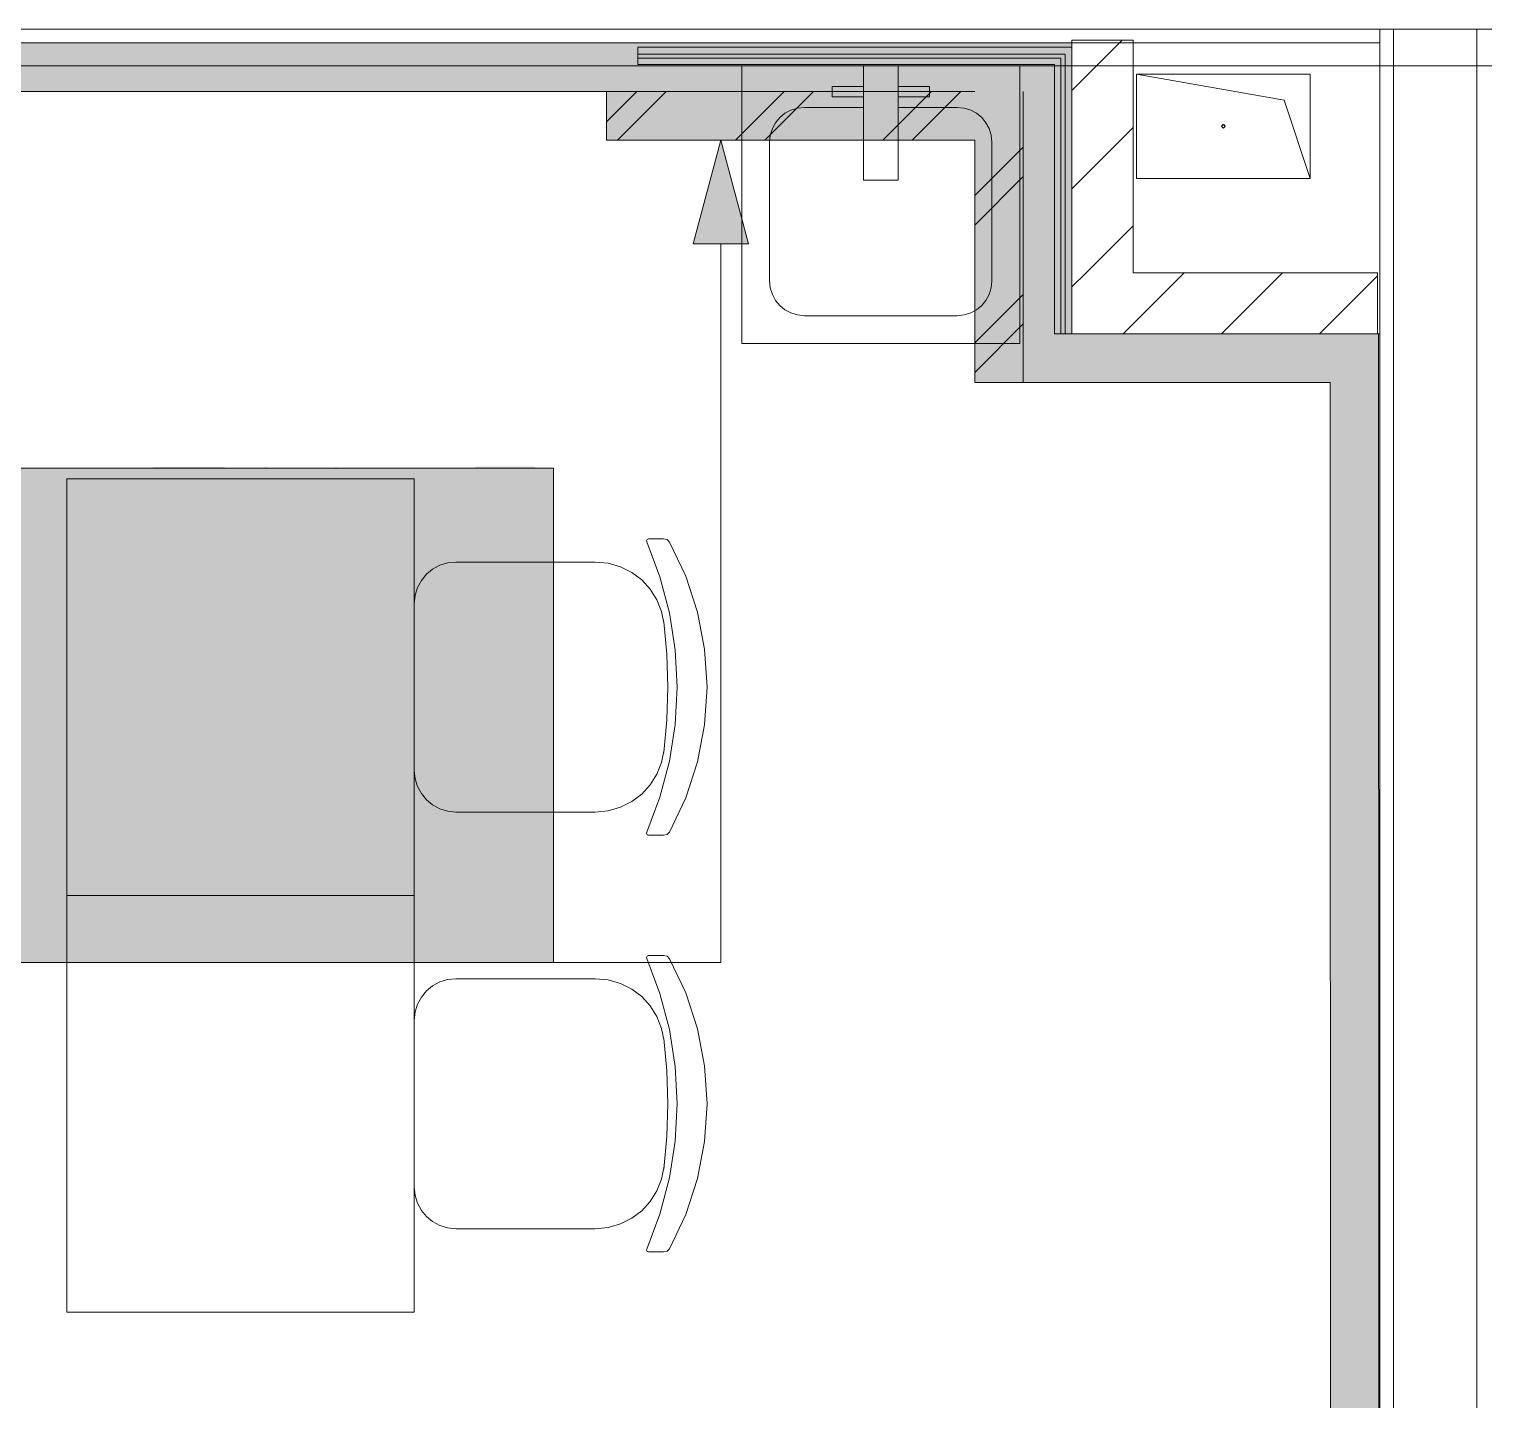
# Model space of a CAD drawing. Header units: millimetres. Extents: x 0 to 1189, y 0 to 841.
# Drawn here: x 528.23 to 549.18, y 351.66 to 371.4 of the extents above; entities that cross this region are included whole.
import ezdxf

# ---------------------------------------------------------------- set-up
doc = ezdxf.new("R2010")
doc.units = ezdxf.units.MM

msp = doc.modelspace()

# ---------------------------------------------------------------- hatches: boundary and pattern name
at = {"true_color": 0xf1d696}
h = msp.add_hatch(color=41, dxfattribs=at)
h.dxf.hatch_style = 2
h.paths.add_polyline_path([(465.358711, 370.498337), (465.358711, 371.198338), (542.546829, 371.198338), (542.546829, 370.498337)])
h = msp.add_hatch(color=41, dxfattribs=at)
h.dxf.hatch_style = 2
h.paths.add_polyline_path([(542.546829, 370.498337), (542.546829, 371.198338), (543.24683, 371.198338)])
h = msp.add_hatch(color=41, dxfattribs=at)
h.dxf.hatch_style = 2
h.paths.add_polyline_path([(542.546829, 370.498337), (543.24683, 371.198338), (543.24683, 370.498337)])
at = {"true_color": 0xfd8379}
h = msp.add_hatch(color=11, dxfattribs=at)
h.dxf.hatch_style = 2
h.paths.add_polyline_path([(541.846828, 370.498337), (541.846828, 369.798336), (536.54682, 369.798336), (536.54682, 370.498337)])
h = msp.add_hatch(color=11, dxfattribs=at)
h.dxf.hatch_style = 2
h.paths.add_polyline_path([(542.546829, 366.30833), (541.846828, 366.30833), (541.846828, 370.498337), (542.546829, 370.498337)])
at = {"true_color": 0xf1d696}
h = msp.add_hatch(color=41, dxfattribs=at)
h.dxf.hatch_style = 2
h.paths.add_polyline_path([(542.546829, 370.498337), (543.24683, 370.498337), (543.24683, 367.008331), (542.546829, 367.008331)])
at = {"true_color": 0x0077b0}
h = msp.add_hatch(color=144, dxfattribs=at)
h.dxf.hatch_style = 2
h.paths.add_polyline_path([(538.192822, 369.798336), (538.591823, 368.305333), (537.792822, 368.305333)])
at = {"true_color": 0xf1d696}
h = msp.add_hatch(color=41, dxfattribs=at)
h.dxf.hatch_style = 2
h.paths.add_polyline_path([(543.24683, 367.008331), (542.546829, 366.30833), (542.546829, 367.008331)])
h = msp.add_hatch(color=41, dxfattribs=at)
h.dxf.hatch_style = 2
h.paths.add_polyline_path([(543.24683, 367.008331), (543.24683, 366.30833), (542.546829, 366.30833)])
h = msp.add_hatch(color=41, dxfattribs=at)
h.dxf.hatch_style = 2
h.paths.add_polyline_path([(543.24683, 366.30833), (543.24683, 367.008331), (546.961836, 367.008331), (546.961836, 366.30833)])
at = {"true_color": 0xdcd214}
h = msp.add_hatch(color=52, dxfattribs=at)
h.dxf.hatch_style = 2
h.paths.add_polyline_path([(547.661837, 367.008331), (546.961836, 366.30833), (546.961836, 367.008331)])
h = msp.add_hatch(color=52, dxfattribs=at)
h.dxf.hatch_style = 2
h.paths.add_polyline_path([(546.961836, 366.30833), (547.661837, 367.008331), (547.661837, 366.30833)])
h = msp.add_hatch(color=52, dxfattribs=at)
h.dxf.hatch_style = 2
h.paths.add_polyline_path([(546.961836, 366.30833), (547.661837, 366.30833), (547.676837, 314.604251), (546.976836, 314.604251)])
at = {"true_color": 0xffffff}
h = msp.add_hatch(color=7, dxfattribs=at)
h.dxf.hatch_style = 2
h.paths.add_polyline_path([(504.24177, 365.075328), (535.785819, 365.075328), (535.785819, 357.957318), (504.24177, 357.957318)])
at = {"true_color": 0x0077b0}
h = msp.add_hatch(color=144, dxfattribs=at)
h.dxf.hatch_style = 2
h.paths.add_polyline_path([(530.027265, 365.092329), (531.037642, 365.092329), (531.111367, 365.066766), (531.13631, 364.990354), (531.13631, 363.172997), (531.111367, 363.098239), (531.037642, 363.07433), (530.96123, 363.098239), (530.935667, 363.172997), (530.935667, 364.888931), (530.128688, 364.888931), (530.128688, 363.172997), (530.103401, 363.098239), (530.027265, 363.07433), (529.951128, 363.098239), (529.925841, 363.172997), (529.925841, 364.990354), (529.951128, 365.066766)])
h = msp.add_hatch(color=144, dxfattribs=at)
h.dxf.hatch_style = 2
h.paths.add_polyline_path([(531.541145, 363.172997), (531.541145, 364.990354), (531.566432, 365.066766), (531.642569, 365.092329), (531.718705, 365.066766), (531.743992, 364.990354), (531.743992, 364.284799), (532.550972, 364.284799), (532.550972, 364.990354), (532.576534, 365.066766), (532.652946, 365.092329), (532.726672, 365.066766), (532.751614, 364.990354), (532.751614, 363.172997), (532.726672, 363.098239), (532.652946, 363.07433), (532.576534, 363.098239), (532.550972, 363.172997), (532.550972, 364.081951), (531.743992, 364.081951), (531.743992, 363.172997), (531.718705, 363.098239), (531.642569, 363.07433), (531.566432, 363.098239)])
h = msp.add_hatch(color=144, dxfattribs=at)
h.dxf.hatch_style = 2
h.paths.add_polyline_path([(535.36393, 364.894443), (534.779642, 364.894443), (534.779642, 364.781995), (534.755044, 364.707994), (534.683731, 364.682776), (534.605183, 364.708339), (534.579551, 364.784751), (534.582307, 364.996418), (534.607594, 365.072554), (534.683731, 365.097841), (535.491261, 365.097841), (535.565124, 365.072899), (535.592685, 364.999174), (535.587173, 364.973818), (535.183683, 363.15591), (535.151368, 363.097481), (535.08722, 363.077086), (535.01129, 363.10258), (534.985797, 363.17851), (534.985797, 363.201109)])
h = msp.add_hatch(color=144, dxfattribs=at)
h.dxf.hatch_style = 2
h.paths.add_polyline_path([(534.064852, 363.576487), (533.257873, 363.576487), (533.181737, 363.60205), (533.15645, 363.678462), (533.181737, 363.754598), (533.257873, 363.779885), (534.064852, 363.779885), (534.140989, 363.754598), (534.166276, 363.678462), (534.140989, 363.60205)])
h = msp.add_hatch(color=144, dxfattribs=at)
h.paths.add_polyline_path([(528.511812, 361.797379), (528.537099, 361.871104), (528.613236, 361.896047), (529.118149, 361.896047), (529.274487, 361.866694), (529.403127, 361.780291), (529.492148, 361.64924), (529.521638, 361.492557), (529.521638, 360.888425), (529.492148, 360.731742), (529.403127, 360.600691), (529.274487, 360.513254), (529.118149, 360.484935), (528.714659, 360.484935), (528.714659, 359.976715), (528.689372, 359.903197), (528.613236, 359.878047), (528.537099, 359.903197), (528.511812, 359.976715)])
h.paths.add_polyline_path([(528.714659, 361.692648), (528.714659, 360.685578), (529.118149, 360.685578), (529.195319, 360.700185), (529.25926, 360.744558), (529.303908, 360.81029), (529.318791, 360.888425), (529.318791, 361.492557), (529.304253, 361.570692), (529.262016, 361.636424), (529.196697, 361.679419), (529.118149, 361.692648)])
h = msp.add_hatch(color=144, dxfattribs=at)
h.paths.add_polyline_path([(529.926213, 360.987093), (529.926213, 361.391133), (529.935248, 361.492772), (529.962525, 361.586195), (530.008301, 361.671659), (530.072837, 361.749423), (530.150601, 361.813959), (530.236065, 361.859735), (530.329488, 361.887012), (530.431127, 361.896047), (530.626188, 361.86008), (530.789416, 361.752179), (530.853952, 361.674372), (530.899728, 361.588606), (530.927005, 361.494366), (530.93604, 361.391133), (530.93604, 360.987093), (530.926574, 360.887047), (530.89835, 360.794443), (530.851626, 360.70928), (530.78666, 360.631559), (530.710102, 360.567023), (530.62481, 360.521247), (530.53156, 360.49397), (530.431127, 360.484935), (530.329488, 360.49397), (530.236065, 360.521247), (530.150601, 360.567023), (530.072837, 360.631559), (530.008301, 360.70928), (529.962525, 360.794443), (529.935248, 360.887047)])
h.paths.add_polyline_path([(530.733193, 360.989849), (530.733193, 361.393889), (530.711695, 361.509369), (530.645549, 361.608312), (530.548053, 361.673976), (530.431127, 361.695404), (530.3142, 361.673976), (530.216704, 361.608312), (530.150558, 361.509369), (530.129061, 361.393889), (530.129061, 360.989849), (530.150558, 360.872302), (530.216704, 360.775426), (530.3142, 360.708384), (530.431127, 360.685578), (530.548053, 360.708384), (530.645549, 360.775426), (530.711695, 360.873335)])
h = msp.add_hatch(color=144, dxfattribs=at)
h.paths.add_polyline_path([(531.845528, 361.695404), (531.728601, 361.673976), (531.631105, 361.608312), (531.564959, 361.510403), (531.543462, 361.393889), (531.543462, 361.291915), (532.147594, 361.291915), (532.147594, 361.393889), (532.126096, 361.510403), (532.059951, 361.608312), (531.962454, 361.673976)])
h.paths.add_polyline_path([(531.543462, 361.089067), (531.543462, 360.888425), (531.558345, 360.811324), (531.602993, 360.744558), (531.667968, 360.700185), (531.744104, 360.685578), (532.249017, 360.685578), (532.325154, 360.660015), (532.350441, 360.583603), (532.325154, 360.508844), (532.249017, 360.484935), (531.744104, 360.484935), (531.587766, 360.513254), (531.459126, 360.600691), (531.370105, 360.730709), (531.340615, 360.888425), (531.340615, 361.391133), (531.349649, 361.492772), (531.376926, 361.586195), (531.422703, 361.671659), (531.487238, 361.749423), (531.565002, 361.813959), (531.650467, 361.859735), (531.743889, 361.887012), (531.845528, 361.896047), (532.040589, 361.86008), (532.203818, 361.752179), (532.268353, 361.674415), (532.31413, 361.588951), (532.341406, 361.495528), (532.350441, 361.393889), (532.350441, 361.089067)])
h = msp.add_hatch(color=144, dxfattribs=at)
h.dxf.hatch_style = 2
h.paths.add_polyline_path([(533.361353, 360.987093), (532.957863, 361.506337), (532.957863, 360.583603), (532.932576, 360.508844), (532.85644, 360.484935), (532.780303, 360.508844), (532.755016, 360.583603), (532.755016, 361.797379), (532.780303, 361.871104), (532.85644, 361.896047), (532.907151, 361.880819), (532.957863, 361.833759), (533.361353, 361.314514), (533.764842, 361.833759), (533.81583, 361.880819), (533.866817, 361.896047), (533.940542, 361.871104), (533.965485, 361.797379), (533.965485, 360.583603), (533.940542, 360.508844), (533.866817, 360.484935), (533.790405, 360.508844), (533.764842, 360.583603), (533.764842, 361.506337)])
h = msp.add_hatch(color=144, dxfattribs=at)
h.paths.add_polyline_path([(535.176868, 361.692648), (534.773378, 361.692648), (534.69483, 361.678385), (534.629511, 361.636424), (534.587274, 361.570692), (534.572736, 361.492557), (534.572736, 360.888425), (534.587618, 360.811324), (534.632267, 360.744558), (534.697241, 360.700185), (534.773378, 360.685578), (534.976225, 360.685578), (535.053395, 360.700185), (535.117336, 360.744558), (535.161985, 360.81029), (535.176868, 360.888425)])
h.paths.add_polyline_path([(535.580357, 360.583603), (535.555415, 360.508844), (535.48169, 360.484935), (535.352085, 360.510567), (535.250179, 360.589115), (535.124984, 360.510567), (534.976225, 360.484935), (534.773378, 360.484935), (534.61704, 360.513254), (534.4884, 360.600691), (534.399378, 360.730709), (534.369888, 360.888425), (534.369888, 361.492557), (534.399378, 361.64924), (534.4884, 361.780291), (534.61704, 361.866694), (534.773378, 361.896047), (535.278291, 361.896047), (535.354428, 361.871104), (535.379715, 361.797379), (535.379715, 360.787001), (535.405277, 360.710865), (535.48169, 360.685578), (535.555415, 360.660015)])
h = msp.add_hatch(color=144, dxfattribs=at)
h.paths.add_polyline_path([(528.741033, 359.307866), (528.653527, 359.291812), (528.580078, 359.242271), (528.530744, 359.169235), (528.514483, 359.081316), (528.514483, 359.005249), (528.967582, 359.005249), (528.967582, 359.081316), (528.951321, 359.169235), (528.901987, 359.242271), (528.828538, 359.291812)])
h.paths.add_polyline_path([(528.514483, 358.853113), (528.514483, 358.702631), (528.525645, 358.644685), (528.559132, 358.594593), (528.608121, 358.561589), (528.664965, 358.550496), (529.04365, 358.550496), (529.100701, 358.53141), (529.119717, 358.473877), (529.100701, 358.417929), (529.04365, 358.400014), (528.664965, 358.400014), (528.547694, 358.421167), (528.451093, 358.486555), (528.384396, 358.584465), (528.362348, 358.702631), (528.362348, 359.079663), (528.389495, 359.225873), (528.472039, 359.348105), (528.594754, 359.431131), (528.741033, 359.458348), (528.887311, 359.431407), (529.010026, 359.350309), (529.09257, 359.227802), (529.119717, 359.081316), (529.119717, 358.853113)])
h = msp.add_hatch(color=144, dxfattribs=at)
h.dxf.hatch_style = 2
h.paths.add_polyline_path([(530.180544, 359.384485), (530.180544, 358.473877), (530.161527, 358.417929), (530.104476, 358.400014), (530.047425, 358.417929), (530.028408, 358.473877), (530.028408, 358.853113), (529.725791, 358.853113), (529.609967, 358.875093), (529.51192, 358.939654), (529.445222, 359.036806), (529.423174, 359.151321), (529.423174, 359.384485), (529.442191, 359.439606), (529.499242, 359.458348), (529.556292, 359.439606), (529.575309, 359.384485), (529.575309, 359.157935), (529.586471, 359.099162), (529.619958, 359.049897), (529.668947, 359.016411), (529.725791, 359.005249), (530.028408, 359.005249), (530.028408, 359.384485), (530.047425, 359.439606), (530.104476, 359.458348), (530.161527, 359.439606)])
h = msp.add_hatch(color=144, dxfattribs=at)
h.paths.add_polyline_path([(531.089234, 359.306212), (530.786617, 359.306212), (530.727844, 359.295326), (530.678579, 359.263769), (530.647022, 359.214504), (530.636136, 359.15573), (530.636136, 358.702631), (530.647298, 358.644685), (530.680784, 358.594593), (530.729773, 358.561589), (530.786617, 358.550496), (530.938753, 358.550496), (530.996424, 358.561589), (531.044586, 358.594593), (531.078072, 358.643858), (531.089234, 358.702631)])
h.paths.add_polyline_path([(531.391852, 358.473877), (531.37311, 358.417929), (531.317989, 358.400014), (531.22063, 358.419307), (531.144356, 358.478287), (531.050236, 358.419307), (530.938753, 358.400014), (530.786617, 358.400014), (530.669346, 358.421167), (530.572746, 358.486555), (530.506049, 358.584465), (530.484, 358.702631), (530.484, 359.15573), (530.506049, 359.27307), (530.572746, 359.371807), (530.669346, 359.436368), (530.786617, 359.458348), (531.165302, 359.458348), (531.222353, 359.439606), (531.24137, 359.384485), (531.24137, 358.626564), (531.260456, 358.569513), (531.317989, 358.550496), (531.37311, 358.53141)])
h = msp.add_hatch(color=144, dxfattribs=at)
h.dxf.hatch_style = 2
h.paths.add_polyline_path([(531.847315, 358.853113), (531.847315, 358.473877), (531.828298, 358.417929), (531.771247, 358.400014), (531.714197, 358.417929), (531.69518, 358.473877), (531.69518, 359.384485), (531.714197, 359.439606), (531.771247, 359.458348), (531.828298, 359.439606), (531.847315, 359.384485), (531.847315, 359.005249), (532.300414, 359.005249), (532.300414, 359.384485), (532.319431, 359.439606), (532.376482, 359.458348), (532.433532, 359.439606), (532.452549, 359.384485), (532.452549, 358.473877), (532.433532, 358.417929), (532.376482, 358.400014), (532.319431, 358.417929), (532.300414, 358.473877), (532.300414, 358.853113)])
h = msp.add_hatch(color=144, dxfattribs=at)
h.dxf.hatch_style = 2
h.paths.add_polyline_path([(533.513376, 359.384485), (533.513376, 358.473877), (533.494359, 358.417929), (533.437308, 358.400014), (533.058623, 358.400014), (532.941352, 358.421167), (532.844752, 358.486555), (532.778054, 358.584465), (532.756006, 358.702631), (532.756006, 359.384485), (532.775023, 359.439606), (532.832074, 359.458348), (532.889124, 359.439606), (532.908141, 359.384485), (532.908141, 358.702631), (532.919303, 358.644685), (532.95279, 358.594593), (533.001779, 358.561589), (533.058623, 358.550496), (533.36124, 358.550496), (533.36124, 359.384485), (533.380257, 359.439606), (533.437308, 359.458348), (533.494359, 359.439606)])
h = msp.add_hatch(color=144, dxfattribs=at)
h.paths.add_polyline_path([(534.085274, 358.855318), (533.979578, 358.887357), (533.8929, 358.954537), (533.835849, 359.047279), (533.816832, 359.15573), (533.838881, 359.27307), (533.905578, 359.371807), (534.002178, 359.436368), (534.119449, 359.458348), (534.498134, 359.458348), (534.555185, 359.439606), (534.574202, 359.384485), (534.574202, 358.473877), (534.555185, 358.417929), (534.498134, 358.400014), (534.441083, 358.417929), (534.422066, 358.473877), (534.422066, 358.853113), (534.26938, 358.853113), (533.954085, 358.42978), (533.9268, 358.406836), (533.8929, 358.400014), (533.835849, 358.417929), (533.816832, 358.473877), (533.831715, 358.52073)])
h.paths.add_polyline_path([(533.968968, 359.15573), (533.98013, 359.097784), (534.013616, 359.047692), (534.062605, 359.014206), (534.119449, 359.003044), (534.422066, 359.003044), (534.422066, 359.306212), (534.119449, 359.306212), (534.060676, 359.295326), (534.011411, 359.263769), (533.979854, 359.214504)])
h = msp.add_hatch(color=144, dxfattribs=at)
h.dxf.hatch_style = 2
h.paths.add_polyline_path([(535.347294, 358.929181), (535.62235, 358.516321), (535.635028, 358.473877), (535.616011, 358.417929), (535.55896, 358.400014), (535.495571, 358.431985), (535.256343, 358.791377), (535.017116, 358.431985), (534.953726, 358.400014), (534.900809, 358.42096), (534.877658, 358.473877), (534.890336, 358.516321), (535.165393, 358.929181), (534.890336, 359.339836), (534.877658, 359.384485), (534.896675, 359.439606), (534.953726, 359.458348), (535.017116, 359.426377), (535.256343, 359.066985), (535.495571, 359.426377), (535.55896, 359.458348), (535.616011, 359.440433), (535.635028, 359.384485), (535.62235, 359.339836)])

# ---------------------------------------------------------------- linework, layer by layer
at = {"color": 7, "lineweight": 0}
for points in [[(557.316851, 371.398338), (486.516743, 371.398338)], [(547.676837, 313.90425), (547.676837, 371.398338)], [(547.876837, 371.398338), (547.876837, 311.904247)], [(549.076839, 311.904247), (549.076839, 371.398338)], [(542.546829, 371.198338), (464.65871, 371.198338)], [(486.516743, 371.198338), (547.676837, 371.198338)], [(543.24683, 371.138338), (536.99682, 371.138338)], [(536.99682, 371.138338), (536.99682, 370.888337)], [(543.24683, 371.198338), (542.546829, 371.198338)], [(544.126831, 371.238338), (543.24683, 371.238338)], [(543.24683, 367.008331), (543.24683, 371.238338)], [(543.24683, 367.008331), (543.24683, 371.198338)], [(544.126831, 367.888333), (544.126831, 371.238338)], [(536.99682, 371.038338), (543.14683, 371.038338)], [(536.99682, 370.978337), (543.08683, 370.978337)], [(536.99682, 370.888337), (542.99683, 370.888337)], [(542.99683, 370.888337), (542.99683, 367.008331)], [(543.08683, 370.978337), (543.08683, 367.008331)], [(543.14683, 371.038338), (543.14683, 367.008331)], [(202.529309, 370.871337), (863.72632, 370.871337)], [(538.494823, 370.871337), (542.494829, 370.871337)], [(538.494823, 366.871331), (538.494823, 370.871337)], [(538.494823, 370.871337), (538.494823, 366.871331)], [(542.494829, 370.871337), (538.494823, 370.871337)], [(540.244825, 369.221335), (540.244825, 370.871337)], [(540.744826, 370.871337), (540.744826, 369.221335)], [(542.494829, 370.871337), (542.494829, 366.871331)], [(542.494829, 366.871331), (542.494829, 370.871337)], [(544.176831, 369.248335), (544.176831, 370.748337)], [(544.176831, 370.748337), (546.676835, 370.748337)], [(544.176831, 370.748337), (546.301835, 370.373337)], [(546.676835, 370.748337), (544.176831, 370.748337)], [(544.176831, 370.748337), (544.176831, 369.248335)], [(546.676835, 370.748337), (546.676835, 369.248335)], [(546.676835, 369.248335), (546.676835, 370.748337)], [(465.358711, 370.498337), (541.846828, 370.498337)], [(536.54682, 370.064336), (536.98082, 370.498337)], [(541.846828, 370.498337), (536.54682, 370.498337)], [(536.54682, 370.498337), (536.54682, 369.798336)], [(536.70482, 369.798336), (537.404821, 370.498337)], [(538.402823, 369.798336), (539.102824, 370.498337)], [(538.826823, 369.798336), (539.526824, 370.498337)], [(539.794825, 370.421337), (539.794825, 370.571337)], [(539.794825, 370.571337), (540.244825, 370.571337)], [(540.523826, 369.798336), (541.223827, 370.498337)], [(541.194827, 370.571337), (540.744826, 370.571337)], [(540.947826, 369.798336), (541.647828, 370.498337)], [(541.194827, 370.421337), (541.194827, 370.571337)], [(542.546829, 366.30833), (542.546829, 370.498337)], [(542.546829, 370.498337), (542.546829, 367.008331)], [(538.894823, 369.771336), (538.904946, 369.872062), (538.933995, 369.965898), (538.979989, 370.050828), (539.040949, 370.124836), (539.114892, 370.185907), (539.199839, 370.232024), (539.29381, 370.261172), (539.394824, 370.271336)], [(540.244825, 370.271336), (539.394824, 370.271336)], [(540.244825, 370.421337), (539.794825, 370.421337)], [(540.744826, 370.421337), (541.194827, 370.421337)], [(541.594827, 370.271336), (540.744826, 370.271336)], [(541.594827, 370.271336), (541.695554, 370.261172), (541.78939, 370.232024), (541.87432, 370.185907), (541.948328, 370.124836), (542.009398, 370.050828), (542.055516, 369.965898), (542.084664, 369.872062), (542.094828, 369.771336)], [(546.301835, 370.373337), (546.676835, 369.248335)], [(545.426833, 369.973336), (545.401833, 369.998336), (545.426833, 370.023336)], [(545.401833, 369.998336), (545.420833, 370.022336)], [(545.426833, 369.973336), (545.405833, 369.985336)], [(545.426833, 370.023336), (545.451833, 369.998336), (545.426833, 369.973336)], [(545.433833, 370.022336), (545.451833, 369.998336), (545.448833, 369.985336)], [(536.54682, 369.798336), (541.846828, 369.798336)], [(538.894823, 369.771336), (538.894823, 367.771333)], [(541.846828, 369.798336), (541.846828, 366.30833)], [(541.846828, 369.000334), (542.546829, 369.700336)], [(542.094828, 367.771333), (542.094828, 369.771336)], [(540.744826, 369.221335), (540.244825, 369.221335)], [(541.846828, 368.576334), (542.546829, 369.276335)], [(546.676835, 369.248335), (544.176831, 369.248335)], [(544.176831, 369.248335), (546.676835, 369.248335)], [(539.394824, 367.271332), (539.29381, 367.281496), (539.199839, 367.310644), (539.114892, 367.356762), (539.040949, 367.417832), (538.979989, 367.49184), (538.933995, 367.57677), (538.904946, 367.670606), (538.894823, 367.771333)], [(542.094828, 367.771333), (542.084664, 367.670606), (542.055516, 367.57677), (542.009398, 367.49184), (541.948328, 367.417832), (541.87432, 367.356762), (541.78939, 367.310644), (541.695554, 367.281496), (541.594827, 367.271332)], [(547.646837, 367.888333), (544.126831, 367.888333)], [(547.646837, 367.008331), (547.646837, 367.888333)], [(541.846828, 366.878331), (542.546829, 367.578332)], [(539.394824, 367.271332), (541.594827, 367.271332)], [(541.846828, 366.454331), (542.546829, 367.154332)], [(542.546829, 366.30833), (542.546829, 367.008331)], [(542.99683, 367.008331), (547.646837, 367.008331)], [(546.961836, 367.008331), (543.24683, 367.008331)], [(547.661837, 367.008331), (546.961836, 367.008331)], [(547.676837, 367.008331), (547.646837, 367.008331)], [(547.676837, 314.604251), (547.661837, 367.008331)], [(542.494829, 366.871331), (538.494823, 366.871331)], [(538.494823, 366.871331), (542.494829, 366.871331)], [(541.846828, 366.30833), (542.546829, 366.30833)], [(542.546829, 366.30833), (546.961836, 366.30833)], [(546.961836, 366.30833), (546.976836, 314.604251)]]:
    msp.add_lwpolyline(points, dxfattribs=at)
at = {"color": 250, "lineweight": 0, "true_color": 0x353535}
for points in [[(543.24683, 370.514337), (543.970831, 371.238338)], [(543.24683, 369.099335), (544.126831, 369.979336)], [(543.44983, 367.888333), (544.126831, 368.565334)], [(543.24683, 367.685332), (543.44983, 367.888333)], [(543.983831, 367.008331), (544.863832, 367.888333)], [(545.397833, 367.008331), (546.277835, 367.888333)], [(546.811835, 367.008331), (547.646837, 367.843333)]]:
    msp.add_lwpolyline(points, dxfattribs=at)
at = {"color": 144, "lineweight": 0, "true_color": 0x0077b0}
for points in [[(538.192822, 369.798336), (537.792822, 368.305333)], [(538.192822, 369.798336), (538.592823, 368.305333)], [(538.592823, 368.305333), (537.792822, 368.305333)], [(538.192822, 368.305333), (538.192822, 357.957318)], [(504.24177, 365.075328), (535.785819, 365.075328)], [(535.785819, 365.075328), (535.785819, 357.957318)], [(535.785819, 357.957318), (504.24177, 357.957318)], [(538.192822, 357.957318), (535.785819, 357.957318)]]:
    msp.add_lwpolyline(points, dxfattribs=at)
at = {"color": 253, "lineweight": 0, "true_color": 0x999999}
for points in [[(528.778808, 358.924319), (528.778808, 364.924328)], [(528.778808, 364.924328), (533.778815, 364.924328)], [(533.778815, 364.924328), (533.778815, 358.924319)], [(537.125821, 364.016327), (537.122821, 364.029327), (537.131446, 364.050702), (537.152821, 364.059327)], [(537.125821, 364.016327), (537.122821, 364.029327), (537.131446, 364.050702), (537.152821, 364.059327)], [(537.125821, 364.016327), (537.31618, 363.512685), (537.453196, 362.9932), (537.536024, 362.462278), (537.563821, 361.924324), (537.536024, 361.38651), (537.453196, 360.855822), (537.31618, 360.336384), (537.125821, 359.83232)], [(537.125821, 364.016327), (537.31618, 363.512685), (537.453196, 362.9932), (537.536024, 362.462278), (537.563821, 361.924324), (537.536024, 361.38651), (537.453196, 360.855822), (537.31618, 360.336384), (537.125821, 359.83232)], [(537.368821, 364.059327), (537.152821, 364.059327)], [(537.368821, 364.059327), (537.152821, 364.059327)], [(537.368821, 364.059327), (537.417696, 364.046702), (537.453821, 364.012327)], [(537.368821, 364.059327), (537.417696, 364.046702), (537.453821, 364.012327)], [(537.453821, 364.012327), (537.68754, 363.519295), (537.856572, 363.002825), (537.959228, 362.469106), (537.993822, 361.924324), (537.959228, 361.379963), (537.856572, 360.846197), (537.68754, 360.329493), (537.453821, 359.83632)], [(537.453821, 364.012327), (537.68754, 363.519295), (537.856572, 363.002825), (537.959228, 362.469106), (537.993822, 361.924324), (537.959228, 361.379963), (537.856572, 360.846197), (537.68754, 360.329493), (537.453821, 359.83632)], [(533.778815, 363.124325), (533.791021, 363.245427), (533.826019, 363.358138), (533.881384, 363.460068), (533.954691, 363.548826), (534.043513, 363.622022), (534.145425, 363.677264), (534.258002, 363.712162), (534.378816, 363.724326)], [(533.778815, 363.124325), (533.791021, 363.245427), (533.826019, 363.358138), (533.881384, 363.460068), (533.954691, 363.548826), (534.043513, 363.622022), (534.145425, 363.677264), (534.258002, 363.712162), (534.378816, 363.724326)], [(534.378816, 363.724326), (536.381819, 363.724326)], [(534.378816, 363.724326), (536.381819, 363.724326)], [(536.381819, 363.724326), (536.570056, 363.706613), (536.746961, 363.655561), (536.909076, 363.574297), (537.052945, 363.465951), (537.175112, 363.333652), (537.272118, 363.180529), (537.340506, 363.00971), (537.376821, 362.824325)], [(536.381819, 363.724326), (536.570056, 363.706613), (536.746961, 363.655561), (536.909076, 363.574297), (537.052945, 363.465951), (537.175112, 363.333652), (537.272118, 363.180529), (537.340506, 363.00971), (537.376821, 362.824325)], [(533.778815, 360.723322), (533.778815, 363.124325)], [(533.778815, 360.723322), (533.778815, 363.124325)], [(537.371821, 362.865325), (537.413696, 362.395949), (537.427821, 361.924324), (537.413696, 361.453073), (537.371821, 360.983322)], [(537.371821, 362.865325), (537.413696, 362.395949), (537.427821, 361.924324), (537.413696, 361.453073), (537.371821, 360.983322)], [(537.376821, 361.024322), (537.340506, 360.838937), (537.272118, 360.668119), (537.175112, 360.514995), (537.052945, 360.382696), (536.909076, 360.27435), (536.746961, 360.193087), (536.570056, 360.142034), (536.381819, 360.124321)], [(537.376821, 361.024322), (537.340506, 360.838937), (537.272118, 360.668119), (537.175112, 360.514995), (537.052945, 360.382696), (536.909076, 360.27435), (536.746961, 360.193087), (536.570056, 360.142034), (536.381819, 360.124321)], [(534.378816, 360.124321), (534.258002, 360.136526), (534.145425, 360.171524), (534.043513, 360.226889), (533.954691, 360.300196), (533.881384, 360.389019), (533.826019, 360.490931), (533.791021, 360.603507), (533.778815, 360.724322)], [(534.378816, 360.124321), (534.258002, 360.136526), (534.145425, 360.171524), (534.043513, 360.226889), (533.954691, 360.300196), (533.881384, 360.389019), (533.826019, 360.490931), (533.791021, 360.603507), (533.778815, 360.724322)], [(534.378816, 360.124321), (536.381819, 360.124321)], [(534.378816, 360.124321), (536.381819, 360.124321)], [(537.152821, 359.78932), (537.131446, 359.79832), (537.122821, 359.81932), (537.125821, 359.83232)], [(537.152821, 359.78932), (537.131446, 359.79832), (537.122821, 359.81932), (537.125821, 359.83232)], [(537.368821, 359.78932), (537.152821, 359.78932)], [(537.368821, 359.78932), (537.152821, 359.78932)], [(537.453821, 359.83632), (537.417696, 359.801945), (537.368821, 359.78932)], [(537.453821, 359.83632), (537.417696, 359.801945), (537.368821, 359.78932)], [(528.778808, 352.92431), (528.778808, 358.924319)], [(528.778808, 358.924319), (533.778815, 358.924319)], [(533.778815, 358.924319), (528.778808, 358.924319)], [(533.778815, 358.924319), (533.778815, 352.92431)], [(537.125821, 358.016318), (537.122821, 358.029318), (537.131446, 358.050693), (537.152821, 358.059318)], [(537.125821, 358.016318), (537.122821, 358.029318), (537.131446, 358.050693), (537.152821, 358.059318)], [(537.125821, 358.016318), (537.31618, 357.512676), (537.453196, 356.993191), (537.536024, 356.462268), (537.563821, 355.924314), (537.536024, 355.386501), (537.453196, 354.855813), (537.31618, 354.336375), (537.125821, 353.832311)], [(537.125821, 358.016318), (537.31618, 357.512676), (537.453196, 356.993191), (537.536024, 356.462268), (537.563821, 355.924314), (537.536024, 355.386501), (537.453196, 354.855813), (537.31618, 354.336375), (537.125821, 353.832311)], [(537.368821, 358.059318), (537.152821, 358.059318)], [(537.368821, 358.059318), (537.152821, 358.059318)], [(537.368821, 358.059318), (537.417696, 358.046693), (537.453821, 358.012318)], [(537.368821, 358.059318), (537.417696, 358.046693), (537.453821, 358.012318)], [(537.453821, 358.012318), (537.68754, 357.519286), (537.856572, 357.002816), (537.959228, 356.469097), (537.993822, 355.924314), (537.959228, 355.379954), (537.856572, 354.846188), (537.68754, 354.329484), (537.453821, 353.836311)], [(537.453821, 358.012318), (537.68754, 357.519286), (537.856572, 357.002816), (537.959228, 356.469097), (537.993822, 355.924314), (537.959228, 355.379954), (537.856572, 354.846188), (537.68754, 354.329484), (537.453821, 353.836311)], [(533.778815, 357.124316), (533.791021, 357.245418), (533.826019, 357.358129), (533.881384, 357.460059), (533.954691, 357.548817), (534.043513, 357.622012), (534.145425, 357.677255), (534.258002, 357.712153), (534.378816, 357.724317)], [(533.778815, 357.124316), (533.791021, 357.245418), (533.826019, 357.358129), (533.881384, 357.460059), (533.954691, 357.548817), (534.043513, 357.622012), (534.145425, 357.677255), (534.258002, 357.712153), (534.378816, 357.724317)], [(534.378816, 357.724317), (536.381819, 357.724317)], [(534.378816, 357.724317), (536.381819, 357.724317)], [(536.381819, 357.724317), (536.570056, 357.706604), (536.746961, 357.655551), (536.909076, 357.574288), (537.052945, 357.465942), (537.175112, 357.333643), (537.272118, 357.18052), (537.340506, 357.009701), (537.376821, 356.824316)], [(536.381819, 357.724317), (536.570056, 357.706604), (536.746961, 357.655551), (536.909076, 357.574288), (537.052945, 357.465942), (537.175112, 357.333643), (537.272118, 357.18052), (537.340506, 357.009701), (537.376821, 356.824316)], [(533.778815, 354.723313), (533.778815, 357.124316)], [(533.778815, 354.723313), (533.778815, 357.124316)], [(537.371821, 356.865316), (537.413696, 356.39594), (537.427821, 355.924314), (537.413696, 355.453064), (537.371821, 354.983313)], [(537.371821, 356.865316), (537.413696, 356.39594), (537.427821, 355.924314), (537.413696, 355.453064), (537.371821, 354.983313)], [(537.376821, 355.024313), (537.340506, 354.838928), (537.272118, 354.668109), (537.175112, 354.514986), (537.052945, 354.382687), (536.909076, 354.274341), (536.746961, 354.193077), (536.570056, 354.142025), (536.381819, 354.124312)], [(537.376821, 355.024313), (537.340506, 354.838928), (537.272118, 354.668109), (537.175112, 354.514986), (537.052945, 354.382687), (536.909076, 354.274341), (536.746961, 354.193077), (536.570056, 354.142025), (536.381819, 354.124312)], [(534.378816, 354.124312), (534.258002, 354.136517), (534.145425, 354.171515), (534.043513, 354.22688), (533.954691, 354.300187), (533.881384, 354.389009), (533.826019, 354.490922), (533.791021, 354.603498), (533.778815, 354.724313)], [(534.378816, 354.124312), (534.258002, 354.136517), (534.145425, 354.171515), (534.043513, 354.22688), (533.954691, 354.300187), (533.881384, 354.389009), (533.826019, 354.490922), (533.791021, 354.603498), (533.778815, 354.724313)], [(534.378816, 354.124312), (536.381819, 354.124312)], [(534.378816, 354.124312), (536.381819, 354.124312)], [(537.152821, 353.789311), (537.131446, 353.798311), (537.122821, 353.819311), (537.125821, 353.832311)], [(537.152821, 353.789311), (537.131446, 353.798311), (537.122821, 353.819311), (537.125821, 353.832311)], [(537.368821, 353.789311), (537.152821, 353.789311)], [(537.368821, 353.789311), (537.152821, 353.789311)], [(537.453821, 353.836311), (537.417696, 353.801936), (537.368821, 353.789311)], [(537.453821, 353.836311), (537.417696, 353.801936), (537.368821, 353.789311)], [(533.778815, 352.92431), (528.778808, 352.92431)]]:
    msp.add_lwpolyline(points, dxfattribs=at)

doc.saveas('drawing.dxf')
